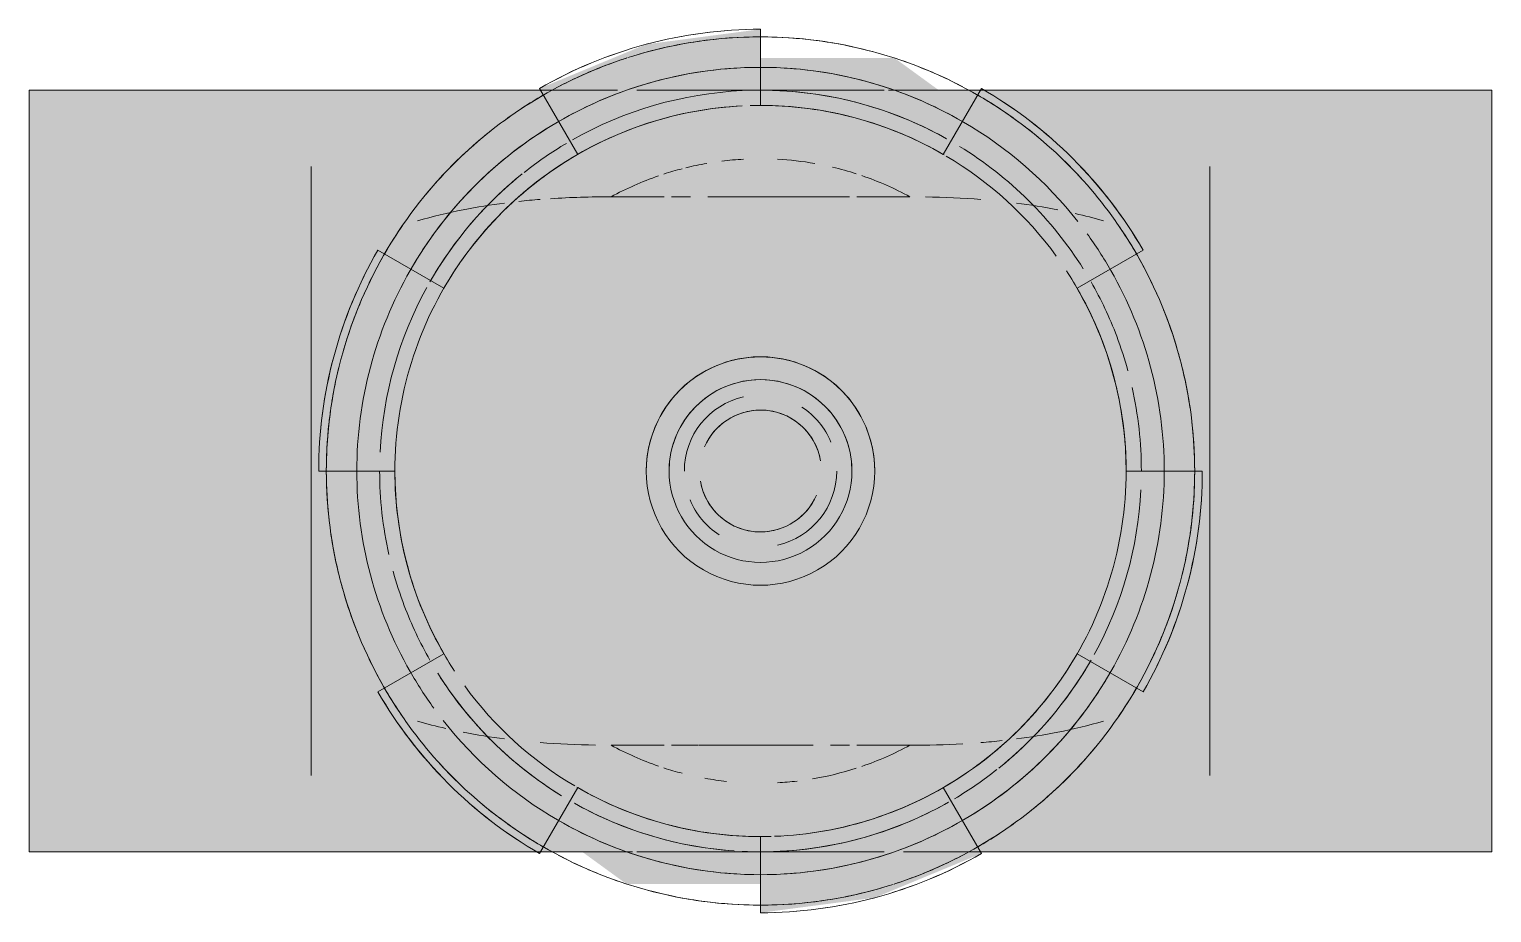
# Model space of a CAD drawing. Header units: millimetres. Extents: x -4000 to 187956, y -58990 to 162485.
# Drawn here: x 13945 to 14041, y 16402.1 to 16460.1 of the extents above; entities that cross this region are included whole.
import ezdxf

# ---------------------------------------------------------------- set-up
doc = ezdxf.new("R2010")
doc.units = ezdxf.units.MM
doc.layers.add('P-PIPE', color=3, linetype='Continuous', lineweight=9)

# ---------------------------------------------------------------- blocks, each defined once
blk = doc.blocks.new('PPR_Pipe-Gate valve - DN40-652605-0_000')
at = {"layer": 'P-PIPE', "lineweight": 13, "transparency": 33554534}
for points in [[(0, 29), (-7.506, 28.012), (-14.5, 25.115), (-12, 20.785), (-16.971, 16.971), (-20.785, 12), (-25.115, 14.5), (-28.012, 7.506), (-29, 0), (-24, 0), (-23.182, -6.212), (-20.785, -12), (-25.115, -14.5), (-20.506, -20.506), (-14.5, -25.115), (-12, -20.785), (-6.212, -23.182), (0, -24), (0, -29), (7.506, -28.012), (14.5, -25.115), (12, -20.785), (16.971, -16.971), (20.785, -12), (25.115, -14.5), (28.012, -7.506), (29, 0), (24, 0), (23.182, 6.212), (20.785, 12), (25.115, 14.5), (20.506, 20.506), (14.5, 25.115), (12, 20.785), (6.212, 23.182), (0, 24)], [(8.807, 27.105), (-8.807, 27.105), (-23.057, 16.752), (-28.5, 0), (28.5, 0), (23.057, 16.752)], [(0, 25), (-48, 25), (-48, -25), (0, -25), (0, 22.588)], [(8.189, 25.203), (-8.189, 25.203), (-21.439, 15.576), (-26.5, 0), (-24, 0), (-19.416, 14.107), (-7.416, 22.825), (7.416, 22.825), (19.416, 14.107), (24, 0), (26.5, 0), (21.439, 15.576)], [(48, 25), (0, 25), (0, -25), (48, -25), (48, 22.588)], [(7.416, 22.825), (-7.416, 22.825), (-19.416, 14.107), (-24, 0), (-7.5, 0), (-3.75, 6.495), (3.75, 6.495), (7.5, 0), (24, 0), (19.416, 14.107)], [(-29.5, 20), (-48, 20), (-48, -20), (-29.5, -20), (-29.5, 18.627)], [(48, 20), (29.5, 20), (29.5, -20), (48, -20), (48, 18.627)], [(0, 18), (-29.5, 18), (-29.5, -18), (0, -18), (0, 16.529)], [(29.5, 18), (0, 18), (0, -18), (29.5, -18), (29.5, 16.529)], [(3.75, 6.495), (-3.75, 6.495), (-7.5, 0), (-5, 0), (0, 5), (5, 0), (7.5, 0)], [(3, 5.196), (-3, 5.196), (-6, 0), (-4, 0), (0, 4), (4, 0), (6, 0)], [(0, 4), (-4, 0), (4, 0)], [(6, 0), (4, 0), (0, -4), (-4, 0), (-6, 0), (-3, -5.196), (3, -5.196)], [(28.5, 0), (-28.5, 0), (-23.057, -16.752), (-8.807, -27.105), (8.807, -27.105), (23.057, -16.752)], [(26.5, 0), (24, 0), (19.416, -14.107), (7.416, -22.825), (-7.416, -22.825), (-19.416, -14.107), (-24, 0), (-26.5, 0), (-21.439, -15.576), (-8.189, -25.203), (8.189, -25.203), (21.439, -15.576)], [(24, 0), (7.5, 0), (3.75, -6.495), (-3.75, -6.495), (-7.5, 0), (-24, 0), (-19.416, -14.107), (-7.416, -22.825), (7.416, -22.825), (19.416, -14.107)], [(7.5, 0), (5, 0), (0, -5), (-5, 0), (-7.5, 0), (-3.75, -6.495), (3.75, -6.495)], [(4, 0), (-4, 0), (0, -4)]]:
    blk.add_hatch(color=83, dxfattribs=at).paths.add_polyline_path(points)
at = {"layer": 'P-PIPE', "color": 83, "lineweight": 13}
for p, q in [((0, 24), (0, 29)), ((0, 29), (0, 24)), ((-14.434, 25), (-48, 25)), ((-48, 25), (-48, 20.225)), ((-48, 25), (-48, -25)), ((-14.5, 25.115), (-12, 20.785)), ((-12, 20.785), (-14.5, 25.115)), ((-11.704, 25), (-14.434, 25)), ((-9.379, 25), (-11.704, 25)), ((0, 25), (-8.123, 25)), ((8.123, 25), (0, 25)), ((11.704, 25), (8.394, 25)), ((48, 25), (11.704, 25)), ((14.5, 25.115), (12, 20.785)), ((12, 20.785), (14.5, 25.115)), ((48, 20.225), (48, 25)), ((48, -25), (48, 25)), ((-48, 20.058), (-48, 14.864)), ((-48, 14.142), (-48, 20)), ((-48, 14.142), (-48, 20)), ((-29.5, 19.285), (-29.5, 20)), ((-29.5, 14.142), (-29.5, 20)), ((29.5, 19.285), (29.5, 20)), ((29.5, 14.142), (29.5, 20)), ((29.5, 17.873), (29.5, 19.285)), ((48, 14.864), (48, 20.058)), ((48, 14.142), (48, 20)), ((48, 14.142), (48, 20)), ((-29.5, 14.142), (-29.5, 19.149)), ((-29.5, 12.728), (-29.5, 17.993)), ((-29.5, 12.728), (-29.5, 17.993)), ((-9.811, 18), (-6.333, 18)), ((-5.849, 18), (-4.604, 18)), ((-3.464, 18), (0, 18)), ((0, 18), (4.065, 18)), ((4.117, 18), (5.849, 18)), ((6.333, 18), (9.811, 18)), ((29.5, 12.728), (29.5, 18)), ((29.5, 12.728), (29.5, 18)), ((29.5, 15.768), (29.5, 17.696)), ((-48, 14.695), (-48, 7.725)), ((-20.785, 12), (-25.115, 14.5)), ((-25.115, 14.5), (-20.785, 12)), ((20.785, 12), (25.115, 14.5)), ((25.115, 14.5), (20.785, 12)), ((48, 7.725), (48, 14.695)), ((-48, 0), (-48, 14.011)), ((-48, 0), (-48, 14.011)), ((-29.5, 12.989), (-29.5, 14.011)), ((-29.5, 0), (-29.5, 14.011)), ((29.5, 10.671), (29.5, 14.011)), ((29.5, 0), (29.5, 14.011)), ((48, 0), (48, 14.011)), ((48, 0), (48, 14.011)), ((29.5, 0), (29.5, 12.728)), ((29.5, 0), (29.5, 12.728)), ((-29.5, -3.292), (-29.5, 11.982)), ((-29.5, 0), (-29.5, 11.784)), ((-29.5, 0), (-29.5, 11.784)), ((29.5, 3.516), (29.5, 10.113)), ((-48, 7.09), (-48, -7.09)), ((48, -7.09), (48, 7.09)), ((29.5, -11.982), (29.5, 3.292)), ((-48, -14.011), (-48, 0)), ((-29.5, -14.011), (-29.5, 0)), ((-29.5, -12.728), (-29.5, 0)), ((-29, 0), (-24, 0)), ((-24, 0), (-29, 0)), ((29, 0), (24, 0)), ((24, 0), (29, 0)), ((29.5, -11.784), (29.5, 0)), ((29.5, -14.011), (29.5, 0)), ((48, -14.011), (48, 0)), ((-48, -14.011), (-48, 0)), ((-29.5, -12.728), (-29.5, 0)), ((29.5, -11.784), (29.5, 0)), ((48, -14.011), (48, 0)), ((-29.5, -10.113), (-29.5, -3.516)), ((-48, -7.725), (-48, -14.695)), ((48, -14.695), (48, -7.725)), ((-29.5, -14.011), (-29.5, -10.671)), ((-20.785, -12), (-25.115, -14.5)), ((-25.115, -14.5), (-20.785, -12)), ((20.785, -12), (25.115, -14.5)), ((25.115, -14.5), (20.785, -12)), ((-29.5, -18), (-29.5, -12.728)), ((-29.5, -18), (-29.5, -12.728)), ((29.5, -17.993), (29.5, -12.728)), ((29.5, -17.993), (29.5, -12.728)), ((29.5, -14.011), (29.5, -12.989)), ((-48, -20), (-48, -14.142)), ((-48, -20), (-48, -14.142)), ((-29.5, -16.259), (-29.5, -14.142)), ((-29.5, -20), (-29.5, -14.142)), ((29.5, -19.149), (29.5, -14.142)), ((29.5, -20), (29.5, -14.142)), ((48, -20), (48, -14.142)), ((48, -20), (48, -14.142)), ((-48, -14.864), (-48, -20.058)), ((48, -20.058), (48, -14.864)), ((-29.5, -19.285), (-29.5, -18.053)), ((-6.333, -18), (-9.811, -18)), ((0, -18), (-5.849, -18)), ((3.464, -18), (0, -18)), ((5.849, -18), (4.604, -18)), ((9.811, -18), (6.333, -18)), ((-29.5, -20), (-29.5, -19.285)), ((29.5, -20), (29.5, -19.285)), ((-48, -20.225), (-48, -25)), ((-14.5, -25.115), (-12, -20.785)), ((-12, -20.785), (-14.5, -25.115)), ((14.5, -25.115), (12, -20.785)), ((12, -20.785), (14.5, -25.115)), ((48, -25), (48, -20.225)), ((0, -24), (0, -29)), ((0, -29), (0, -24)), ((-48, -25), (-11.704, -25)), ((-11.704, -25), (-8.394, -25)), ((-8.123, -25), (0, -25)), ((0, -25), (8.123, -25)), ((9.379, -25), (11.704, -25)), ((11.704, -25), (14.434, -25)), ((14.434, -25), (48, -25))]:
    blk.add_line(p, q, dxfattribs=at)
for radius, start, end in [(29, 90, 120), (29, 90, 105), (29, 105, 120), (28.5, 102.03873, 107.79817), (28.5, 90, 106.49292), (28.5, 90, 101.80001), (28.5, 59.8226, 90), (28.5, 78.19999, 90), (28.5, 68.16848, 78.19999), (28.5, 108, 120.1774), (28.5, 107.92608, 111.83152), (26.5, 90, 120.1774), (28.5, 111.83152, 117.77202), (26.5, 90, 108), (26.5, 72, 90), (26.5, 59.8226, 90), (28.5, 62.22798, 68.16848), (26.5, 108, 120.1774), (25, 91.94422, 119.59574), (25, 91.94422, 108), (25, 87.264, 90.30077), (25, 87.264, 90.30077), (26.5, 59.8226, 72), (29, 30, 60), (29, 45, 60), (28.5, 120.1774, 150.22473), (28.5, 120.06877, 126.37438), (25, 60.73911, 86.04298), (25, 72, 86.04298), (28.5, 53.62562, 59.93123), (28.5, 36, 59.8226), (24, 92.18759, 124.04286), (25, 108, 119.59574), (24, 92.18759, 108), (24, 75.58859, 91.64598), (24, 75.58859, 91.64598), (24, 60, 90), (24, 75, 90), (24, 60, 75), (25, 60.73911, 72), (26.5, 120.1774, 150.22473), (28.5, 128.38567, 140.45471), (26.5, 120.1774, 144), (24, 108, 124.04286), (24, 59.8226, 70.63451), (24, 59.8226, 70.63451), (26.5, 38.14706, 59.8226), (26.5, 38.14706, 59.8226), (28.5, 49.67279, 53.62562), (25, 120.63689, 128.35083), (25, 120.63689, 128.35083), (25, 36, 58.4901), (25, 32.05109, 58.4901), (24, 120, 150), (24, 120, 135), (20.5, 99.55535, 107.8548), (20.5, 93.13898, 96.71632), (20.5, 79.76195, 83.7528), (24, 36, 59.48086), (24, 36, 59.48086), (28.5, 42.43396, 46.98168), (29, 30, 45), (25, 128.736, 150.22473), (25, 128.736, 144), (24, 125.59787, 142.31569), (24, 125.59787, 142.31569), (20.5, 108.93805, 118.59212), (20.5, 72.00012, 75.45151), (20.5, 61.40788, 70.92836), (24, 135, 150), (28.5, 29.77527, 36), (26.5, 144, 150.22473), (26.5, 29.77527, 36), (26.5, 29.77527, 36), (29, 150, 180), (29, 150, 165), (25, 144, 150.22473), (25, 32.05109, 36), (28.5, 150.22473, 180), (24, 145.43307, 180), (24, 145.43307, 180), (28.5, 360, 29.77527), (26.5, 150.22473, 180), (26.5, 150.22473, 180), (24, 29.02614, 33.20776), (24, 29.02614, 33.20776), (26.5, 0, 29.77527), (26.5, 0, 29.77527), (25, 151.20549, 177.1494), (25, 151.20549, 177.1494), (24, 360, 30), (24, 15, 30), (24, 0, 28.68983), (24, 0, 28.68983), (25, 20.71898, 29.77527), (25, 20.71898, 29.77527), (25, 15.264, 20.71898), (25, 15.264, 20.71898), (29, 165, 180), (7.5, 0, 180), (7.5, 60, 120), (7.5, 120, 180), (6, 0, 180), (6, 60, 120), (7.5, 0, 60), (24, 0, 15), (6, 120, 180), (5, 102.86893, 180), (5, 102.86893, 180), (6, 0, 60), (25, 360, 12.6761), (25, 0, 12.6761), (4, 9.69338, 156.59811), (4, 90, 156.59811), (4, 9.69338, 90), (5, 22.28964, 57.05771), (5, 22.28964, 57.05771), (28.5, 180, 209.77527), (26.5, 180, 209.77527), (26.5, 180, 209.77527), (25, 180, 192.6761), (25, 180, 192.6761), (24, 180, 191.70694), (24, 180, 191.70694), (24, 180, 210), (7.5, 180, 0), (7.5, 180, 240), (6, 180, 0), (6, 180, 240), (5, 282.86893, 0), (5, 282.86893, 0), (6, 300, 0), (7.5, 300, 0), (24, 325.43307, 360), (24, 325.43307, 360), (26.5, 330.22473, 360), (26.5, 330.22473, 360), (28.5, 330.22473, 360), (24, 180, 195), (4, 189.69338, 336.59811), (4, 189.69338, 270), (29, 330, 360), (29, 345, 360), (5, 202.28964, 237.05771), (5, 202.28964, 237.05771), (4, 270, 336.59811), (25, 331.20549, 357.1494), (25, 331.20549, 357.1494), (24, 193.04695, 208.68983), (24, 193.04695, 208.68983), (6, 240, 300), (25, 195.264, 200.71898), (25, 195.264, 200.71898), (24, 195, 210), (7.5, 240, 300), (29, 330, 345), (25, 200.71898, 209.77527), (25, 200.71898, 209.77527), (24, 209.02614, 213.20776), (24, 209.02614, 213.20776), (24, 300, 330), (25, 308.736, 330.22473), (24, 315, 330), (25, 324, 330.22473), (26.5, 209.77527, 216), (26.5, 209.77527, 216), (25, 212.05109, 238.4901), (25, 212.05109, 238.4901), (26.5, 300.1774, 330.22473), (26.5, 324, 330.22473), (28.5, 209.77527, 216), (24, 216, 239.48086), (24, 216, 239.48086), (28.5, 300.1774, 330.22473), (29, 210, 240), (29, 210, 225), (24, 272.85092, 322.31569), (24, 288, 322.31569), (25, 308.736, 324), (26.5, 300.1774, 324), (28.5, 216, 239.8226), (26.5, 218.14706, 239.8226), (26.5, 218.14706, 239.8226), (24, 300, 315), (20.5, 241.40788, 251.06195), (20.5, 289.07164, 298.59212), (28.5, 308.38567, 320.45471), (28.5, 222.43396, 226.98168), (20.5, 252.1452, 256.65568), (20.5, 279.90077, 283.83459), (20.5, 284.54849, 287.99988), (25, 300.63689, 308.35083), (25, 300.63689, 308.35083), (29, 225, 240), (24, 239.8226, 250.63451), (24, 239.8226, 250.63451), (24, 240, 270), (24, 240, 255), (20.5, 259.9895, 266.86102), (20.5, 273.13898, 277.09092), (28.5, 229.67279, 233.62562), (25, 240.73911, 266.04298), (25, 240.73911, 252), (25, 272.736, 299.59574), (25, 272.736, 299.59574), (28.5, 233.62562, 239.93123), (26.5, 239.8226, 252), (26.5, 239.8226, 270), (26.5, 270, 300.1774), (24, 272.85092, 288), (26.5, 288, 300.1774), (28.5, 300.06877, 306.37438), (25, 252, 266.04298), (24, 255, 270), (24, 255.58859, 271.64598), (24, 255.58859, 271.64598), (28.5, 239.8226, 270), (25, 266.04298, 270.30077), (25, 266.04298, 270.30077), (28.5, 288, 300.1774), (28.5, 242.22798, 248.16848), (26.5, 252, 270), (29, 270, 300), (26.5, 270, 288), (29, 285, 300), (28.5, 291.83152, 297.77202), (28.5, 248.16848, 258.19999), (28.5, 287.92608, 291.83152), (28.5, 270, 286.49292), (28.5, 282.03873, 287.79817), (28.5, 258.19999, 270), (28.5, 270, 281.80001), (29, 270, 285)]:
    blk.add_arc((0, 0), radius, start, end, dxfattribs=at)
for points in [[(-16.8, 17.589), (-17.71, 17.472), (-18.612, 17.327), (-19.507, 17.15)], [(-14.464, 17.829), (-14.929, 17.793), (-15.392, 17.75), (-15.853, 17.701)], [(-9.811, 18), (-10.976, 18), (-12.13, 17.972), (-13.273, 17.909)], [(14.464, 17.829), (13.269, 17.923), (12.061, 17.974), (10.84, 17.992)], [(19.507, 17.15), (18.612, 17.327), (17.71, 17.472), (16.8, 17.589)], [(-19.507, 17.15), (-20.519, 16.95), (-21.522, 16.71), (-22.514, 16.424)], [(22.514, 16.424), (21.901, 16.601), (21.285, 16.76), (20.664, 16.903)], [(-23.5, 16.125), (-23.868, 15.588), (-24.262, 14.976), (-24.667, 14.276)], [(24.671, 14.269), (24.266, 14.971), (23.868, 15.588), (23.5, 16.125)], [(-24.818, 14.011), (-25.276, 13.199), (-25.747, 12.272), (-26.187, 11.247)], [(27.38, 7.912), (27.107, 8.856), (26.795, 9.749), (26.461, 10.583)], [(28.204, 4.097), (28.02, 5.358), (27.755, 6.583), (27.43, 7.735)], [(28.5, 0), (28.5, 1.089), (28.438, 2.154), (28.32, 3.196)], [(-28.5, 0), (-28.5, -1.089), (-28.438, -2.154), (-28.32, -3.196)], [(-28.204, -4.097), (-28.02, -5.358), (-27.755, -6.583), (-27.43, -7.735)], [(-27.38, -7.912), (-27.107, -8.856), (-26.795, -9.749), (-26.461, -10.583)], [(24.816, -14.015), (25.274, -13.204), (25.744, -12.277), (26.184, -11.253)], [(-24.671, -14.269), (-24.266, -14.971), (-23.868, -15.588), (-23.5, -16.125)], [(23.5, -16.125), (23.868, -15.588), (24.261, -14.977), (24.667, -14.276)], [(-22.514, -16.424), (-21.901, -16.601), (-21.285, -16.76), (-20.664, -16.903)], [(-19.507, -17.15), (-18.612, -17.327), (-17.71, -17.472), (-16.8, -17.589)], [(16.8, -17.589), (17.71, -17.472), (18.612, -17.327), (19.507, -17.15)], [(19.507, -17.15), (20.519, -16.95), (21.522, -16.71), (22.514, -16.424)], [(-14.464, -17.829), (-13.269, -17.923), (-12.061, -17.974), (-10.84, -17.992)], [(9.811, -18), (11.148, -18), (12.47, -17.963), (13.777, -17.878)], [(14.464, -17.829), (14.929, -17.793), (15.392, -17.75), (15.853, -17.701)]]:
    blk.add_open_spline(points, degree=3, dxfattribs=at)
for points, knots in [([(26.182, 11.257), (25.962, 11.768), (25.516, 12.725), (25.062, 13.578), (24.84, 13.973)], [0.6, 0.6, 0.6, 0.6, 0.7, 0.7971343, 0.7971343, 0.7971343, 0.7971343]), ([(-26.187, 11.247), (-26.517, 10.479), (-26.934, 9.381), (-27.295, 8.205), (-27.382, 7.905)], [0.4, 0.4, 0.4, 0.4, 0.55, 0.6, 0.6, 0.6, 0.6]), ([(-27.671, 6.824), (-27.734, 6.567), (-27.905, 5.833), (-28.049, 5.077), (-28.129, 4.584)], [0.6589168, 0.6589168, 0.6589168, 0.6589168, 0.7, 0.775, 0.775, 0.775, 0.775]), ([(-28.205, 4.089), (-28.253, 3.758), (-28.422, 2.427), (-28.5, 1.05), (-28.5, 0)], [0.8, 0.8, 0.8, 0.8, 0.85, 1, 1, 1, 1]), ([(28.204, -4.097), (28.252, -3.766), (28.422, -2.433), (28.5, -1.053), (28.5, 0)], [0.8, 0.8, 0.8, 0.8, 0.85, 1, 1, 1, 1]), ([(27.671, -6.824), (27.734, -6.57), (27.903, -5.839), (28.047, -5.085), (28.128, -4.592)], [0.6593279, 0.6593279, 0.6593279, 0.6593279, 0.7, 0.775, 0.775, 0.775, 0.775]), ([(26.184, -11.253), (26.514, -10.485), (26.932, -9.388), (27.293, -8.212), (27.379, -7.913)], [0.4, 0.4, 0.4, 0.4, 0.55, 0.6, 0.6, 0.6, 0.6]), ([(-26.182, -11.257), (-25.962, -11.768), (-25.516, -12.725), (-25.062, -13.578), (-24.84, -13.973)], [0.6, 0.6, 0.6, 0.6, 0.7, 0.7971343, 0.7971343, 0.7971343, 0.7971343])]:
    blk.add_open_spline(points, degree=3, knots=knots, dxfattribs=at)

msp = doc.modelspace()

# ---------------------------------------------------------------- block references
at = {"layer": 'P-PIPE', "color": 83, "lineweight": 13, "rotation": 180.000042268263}
msp.add_blockref('PPR_Pipe-Gate valve - DN40-652605-0_000', (13992.965, 16431.1), dxfattribs=at)

doc.saveas('drawing.dxf')
